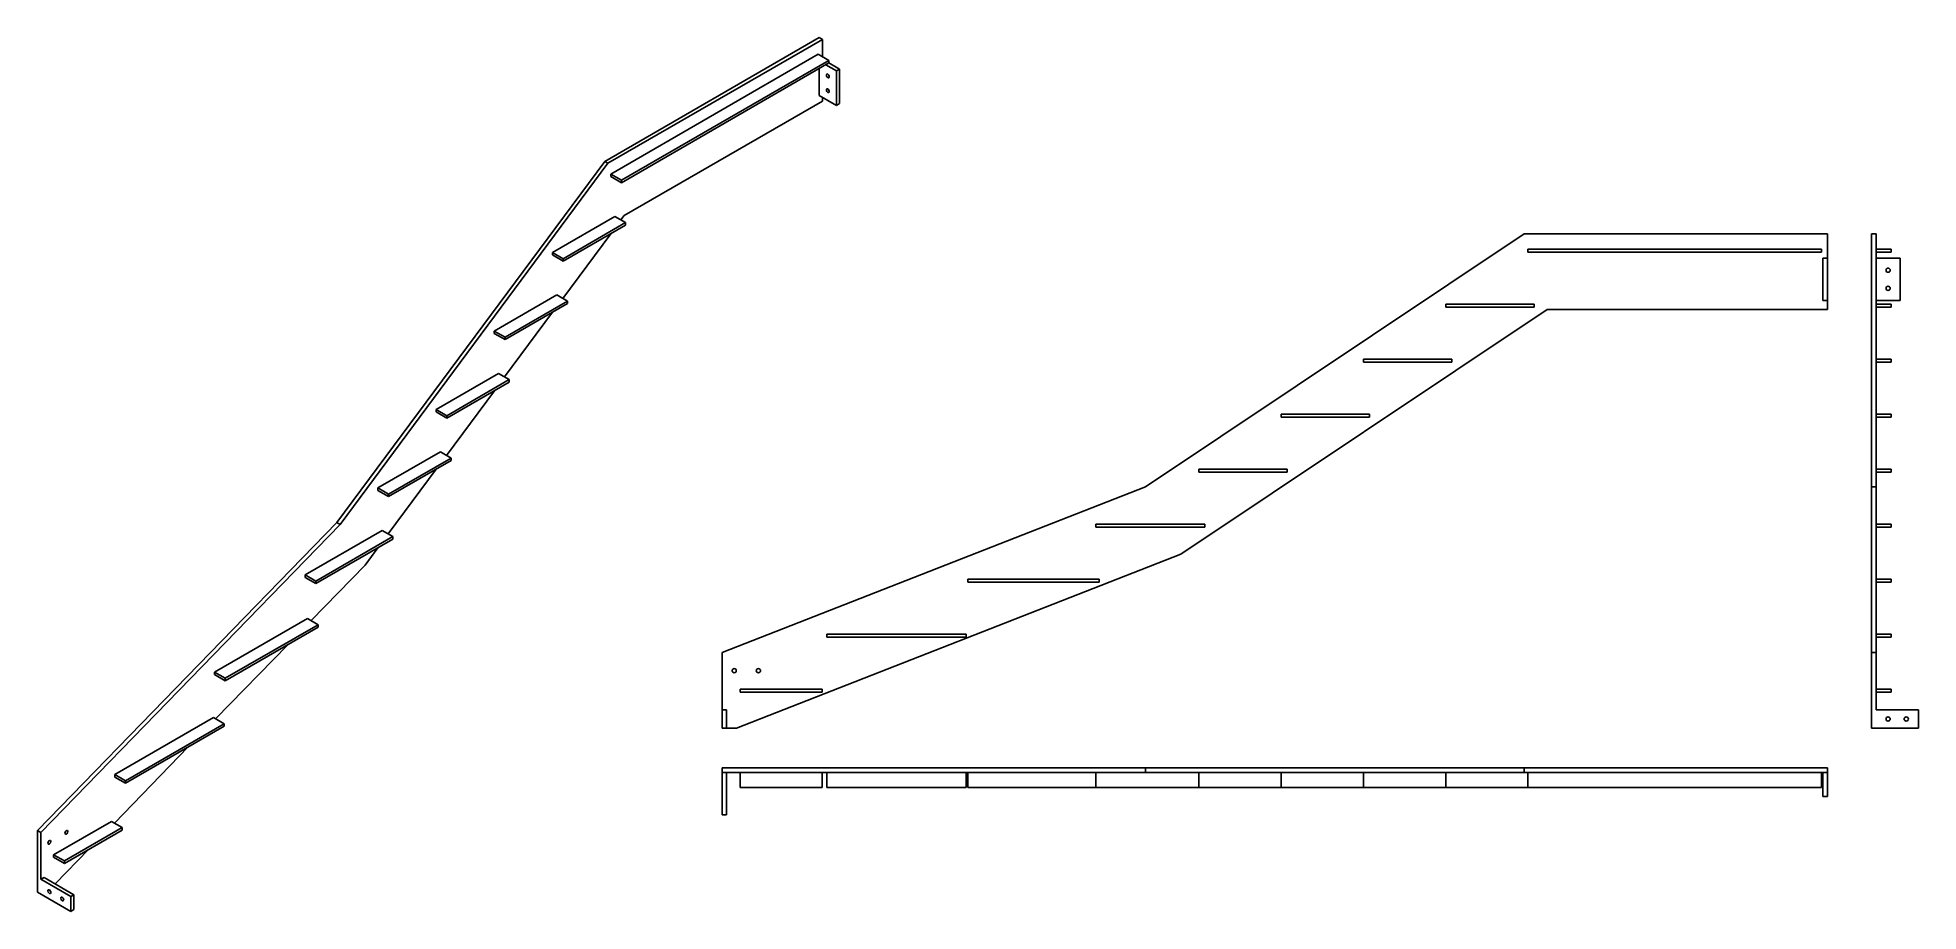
# Model space of a CAD drawing. Header units: millimetres. Extents: x -3973 to 2244, y -1100 to 1790.
import ezdxf

# ---------------------------------------------------------------- set-up
doc = ezdxf.new("R2010")
doc.units = ezdxf.units.MM
for name, color, linetype in [('ProjItem193', 7, 'CONTINUOUS'), ('ProjItem194', 7, 'CONTINUOUS'), ('ProjItem195', 7, 'CONTINUOUS'), ('ProjItem196', 7, 'CONTINUOUS')]:
    doc.layers.add(name, color=color, linetype=linetype)

msp = doc.modelspace()

# ---------------------------------------------------------------- linework, layer by layer
at = {"layer": 'ProjItem193'}
for p, q in [((940.675, 1140.61), (-310.685, 303.916)), ((1943.79, 1140.61), (940.675, 1140.61)), ((1943.79, 1060.61), (1943.79, 1140.61)), ((953.71, 1080.61), (953.71, 1090.61)), ((953.71, 1090.61), (1923.79, 1090.61)), ((1923.79, 1080.61), (953.71, 1080.61)), ((1923.79, 1090.61), (1923.79, 1080.61)), ((1943.79, 1060.61), (1928.79, 1060.61)), ((1928.79, 920.61), (1928.79, 1060.61)), ((1943.79, 920.61), (1943.79, 1060.61)), ((-194.304, 80.9966), (1016.55, 890.61)), ((681.71, 898.743), (681.71, 908.743)), ((681.71, 908.743), (973.71, 908.743)), ((973.71, 898.743), (681.71, 898.743)), ((973.71, 908.743), (973.71, 898.743)), ((1016.55, 890.61), (1943.79, 890.61)), ((1943.79, 920.61), (1928.79, 920.61)), ((1943.79, 890.61), (1943.79, 920.61)), ((409.71, 716.877), (409.71, 726.877)), ((409.71, 726.877), (701.71, 726.877)), ((701.71, 716.877), (409.71, 716.877)), ((701.71, 726.877), (701.71, 716.877)), ((137.71, 535.01), (137.71, 545.01)), ((137.71, 545.01), (429.71, 545.01)), ((429.71, 535.01), (137.71, 535.01)), ((429.71, 545.01), (429.71, 535.01)), ((-134.29, 353.143), (-134.29, 363.143)), ((-134.29, 363.143), (157.71, 363.143)), ((157.71, 353.143), (-134.29, 353.143)), ((157.71, 363.143), (157.71, 353.143)), ((-310.685, 303.916), (-1710.21, -243.659)), ((-474.455, 171.276), (-474.455, 181.276)), ((-474.455, 181.276), (-114.29, 181.276)), ((-114.29, 171.276), (-474.455, 171.276)), ((-114.29, 181.276), (-114.29, 171.276)), ((-1663.05, -493.659), (-194.304, 80.9966)), ((-898.238, -10.5903), (-898.238, -0.5903)), ((-898.238, -0.5903), (-463.912, -0.5903)), ((-463.912, -10.5903), (-898.238, -10.5903)), ((-463.912, -0.5903), (-463.912, -10.5903)), ((-1364.11, -192.457), (-1364.11, -182.457)), ((-1364.11, -182.457), (-903.243, -182.457)), ((-903.243, -182.457), (-903.243, -192.457)), ((-1710.21, -243.659), (-1710.21, -433.659)), ((-903.243, -192.457), (-1364.11, -192.457)), ((-1379.73, -364.324), (-1650.21, -364.324)), ((-1650.21, -364.324), (-1650.21, -374.324)), ((-1379.73, -374.324), (-1379.73, -364.324)), ((-1710.21, -493.659), (-1710.21, -433.659)), ((-1710.21, -433.659), (-1695.21, -433.659)), ((-1695.21, -493.659), (-1695.21, -433.659)), ((-1650.21, -374.324), (-1379.73, -374.324)), ((-1710.21, -493.659), (-1695.21, -493.659)), ((-1695.21, -493.659), (-1663.05, -493.659))]:
    msp.add_line(p, q, dxfattribs=at)
for centre in [(-1670.21, -303.659), (-1590.21, -303.659)]:
    msp.add_circle(centre, 7, dxfattribs=at)
at = {"layer": 'ProjItem194'}
for p, q in [((-1389, 1789.67), (-2098.3, 1380.15)), ((-1378.39, 1783.55), (-2087.7, 1374.03)), ((-1378.39, 1783.55), (-1389, 1789.67)), ((-1378.39, 1726.39), (-1378.39, 1783.55)), ((-2078.48, 1338.53), (-1392.53, 1734.56)), ((-2043.12, 1318.11), (-1357.18, 1714.15)), ((-1357.18, 1705.98), (-2043.12, 1309.95)), ((-1392.53, 1734.56), (-1357.18, 1714.15)), ((-1389, 1687.61), (-1389, 1597.79)), ((-1332.43, 1679.44), (-1367.78, 1699.86)), ((-1357.18, 1714.15), (-1357.18, 1705.98)), ((-1321.82, 1685.57), (-1357.18, 1705.98)), ((-1321.82, 1685.57), (-1332.43, 1679.44)), ((-1332.43, 1565.13), (-1332.43, 1679.44)), ((-1321.82, 1571.26), (-1321.82, 1685.57)), ((-2034.04, 1200.88), (-1378.39, 1579.42)), ((-1389, 1597.79), (-1332.43, 1565.13)), ((-1378.39, 1579.42), (-1378.39, 1591.67)), ((-1321.82, 1571.26), (-1332.43, 1565.13)), ((-2098.3, 1380.15), (-2983.15, 186.129)), ((-2087.7, 1374.03), (-2972.54, 180.006)), ((-2087.7, 1374.03), (-2098.3, 1380.15)), ((-2078.48, 1330.36), (-2078.48, 1338.53)), ((-2078.48, 1338.53), (-2043.12, 1318.11)), ((-2078.48, 1330.36), (-2043.12, 1309.95)), ((-2043.12, 1309.95), (-2043.12, 1318.11)), ((-2270.81, 1078.99), (-2064.34, 1198.2)), ((-2064.34, 1198.2), (-2028.98, 1177.79)), ((-2044.51, 1186.75), (-2034.04, 1200.88)), ((-2236.85, 927.215), (-2078.32, 1141.14)), ((-2235.46, 1058.58), (-2028.98, 1177.79)), ((-2028.98, 1169.62), (-2235.46, 1050.41)), ((-2028.98, 1177.79), (-2028.98, 1169.62)), ((-2270.81, 1070.82), (-2270.81, 1078.99)), ((-2270.81, 1078.99), (-2235.46, 1058.58)), ((-2270.81, 1070.82), (-2235.46, 1050.41)), ((-2235.46, 1050.41), (-2235.46, 1058.58)), ((-2463.15, 819.452), (-2256.67, 938.66)), ((-2256.67, 938.66), (-2221.32, 918.248)), ((-2429.18, 667.678), (-2270.65, 881.599)), ((-2427.79, 799.04), (-2221.32, 918.248)), ((-2221.32, 910.083), (-2427.79, 790.875)), ((-2221.32, 918.248), (-2221.32, 910.083)), ((-2463.15, 811.287), (-2463.15, 819.452)), ((-2463.15, 819.452), (-2427.79, 799.04)), ((-2463.15, 811.287), (-2427.79, 790.875)), ((-2427.79, 790.875), (-2427.79, 799.04)), ((-2655.48, 559.915), (-2449, 679.123)), ((-2621.51, 408.141), (-2462.98, 622.062)), ((-2620.12, 539.502), (-2413.65, 658.711)), ((-2413.65, 650.546), (-2620.12, 531.338)), ((-2449, 679.123), (-2413.65, 658.711)), ((-2413.65, 658.711), (-2413.65, 650.546)), ((-2655.48, 551.75), (-2655.48, 559.915)), ((-2655.48, 559.915), (-2620.12, 539.502)), ((-2655.48, 551.75), (-2620.12, 531.338)), ((-2620.12, 531.338), (-2620.12, 539.502)), ((-2847.81, 300.378), (-2641.34, 419.586)), ((-2812.46, 279.965), (-2605.98, 399.174)), ((-2605.98, 391.009), (-2812.46, 271.8)), ((-2641.34, 419.586), (-2605.98, 399.174)), ((-2605.98, 399.174), (-2605.98, 391.009)), ((-2813.85, 148.604), (-2655.32, 362.525)), ((-2847.81, 292.213), (-2847.81, 300.378)), ((-2847.81, 300.378), (-2812.46, 279.965)), ((-2847.81, 292.213), (-2812.46, 271.8)), ((-2812.46, 271.8), (-2812.46, 279.965)), ((-2983.15, 186.129), (-3972.77, -832.319)), ((-2972.54, 180.006), (-3962.16, -838.443)), ((-3088.35, 13.0123), (-2833.67, 160.049)), ((-3052.99, -7.4001), (-2798.31, 139.637)), ((-2798.31, 131.472), (-3052.99, -15.5651)), ((-2972.54, 180.006), (-2983.15, 186.129)), ((-2833.67, 160.049), (-2798.31, 139.637)), ((-2798.31, 139.637), (-2798.31, 131.472)), ((-2890.25, 45.5053), (-2847.65, 102.988)), ((-3088.35, 4.8473), (-3088.35, 13.0123)), ((-3088.35, 13.0123), (-3052.99, -7.4001)), ((-3088.35, 4.8473), (-3052.99, -15.5651)), ((-3068.74, -138.19), (-2890.25, 45.5053)), ((-3052.99, -15.5651), (-3052.99, -7.4001)), ((-3388.01, -308.49), (-3080.89, -131.177)), ((-3352.65, -328.902), (-3045.53, -151.589)), ((-3045.53, -159.754), (-3352.65, -337.067)), ((-3080.89, -131.177), (-3045.53, -151.589)), ((-3045.53, -151.589), (-3045.53, -159.754)), ((-3384.47, -463.112), (-3146.13, -217.836)), ((-3388.01, -316.655), (-3388.01, -308.49)), ((-3388.01, -308.49), (-3352.65, -328.902)), ((-3388.01, -316.655), (-3352.65, -337.067)), ((-3352.65, -337.067), (-3352.65, -328.902)), ((-3717.43, -647.174), (-3391.54, -459.027)), ((-3682.07, -667.587), (-3356.19, -479.439)), ((-3356.19, -487.604), (-3682.07, -675.752)), ((-3391.54, -459.027), (-3356.19, -479.439)), ((-3356.19, -479.439), (-3356.19, -487.604)), ((-3719.08, -807.471), (-3474.82, -556.094)), ((-3717.43, -655.339), (-3717.43, -647.174)), ((-3717.43, -647.174), (-3682.07, -667.587)), ((-3717.43, -655.339), (-3682.07, -675.752)), ((-3682.07, -675.752), (-3682.07, -667.587)), ((-3728.47, -802.046), (-3919.73, -912.47)), ((-3728.47, -802.046), (-3693.12, -822.459)), ((-3962.16, -838.443), (-3972.77, -832.319)), ((-3972.77, -832.319), (-3972.77, -1036.44)), ((-3962.16, -838.443), (-3962.16, -993.577)), ((-3693.12, -822.459), (-3884.38, -932.882)), ((-3884.38, -941.047), (-3693.12, -830.624)), ((-3693.12, -830.624), (-3693.12, -822.459)), ((-3919.73, -912.47), (-3919.73, -920.635)), ((-3919.73, -912.47), (-3884.38, -932.882)), ((-3919.73, -920.635), (-3884.38, -941.047)), ((-3914.66, -1008.75), (-3803.5, -894.352)), ((-3962.16, -993.577), (-3951.55, -987.453)), ((-3863.16, -1050.73), (-3962.16, -993.577)), ((-3852.56, -1044.61), (-3951.55, -987.453)), ((-3884.38, -932.882), (-3884.38, -941.047)), ((-3863.16, -1099.72), (-3972.77, -1036.44)), ((-3863.16, -1050.73), (-3852.56, -1044.61)), ((-3863.16, -1099.72), (-3863.16, -1050.73)), ((-3852.56, -1093.6), (-3852.56, -1044.61)), ((-3863.16, -1099.72), (-3852.56, -1093.6))]:
    msp.add_line(p, q, dxfattribs=at)
for centre, major_axis, start_param, end_param in [((-1360.71, 1663.11), (3.5, -6.0622), -3.14159, -0.785398), ((-1360.71, 1614.12), (3.5, -6.0622), -3.14159, -0.785398), ((-1360.71, 1663.11), (3.5, -6.0622), 0, -3.14159), ((-1360.71, 1614.12), (3.5, -6.0622), 0, -3.14159), ((-1360.71, 1663.11), (3.5, -6.0622), -0.785398, 0), ((-1360.71, 1614.12), (3.5, -6.0622), -0.785398, 0), ((-3933.87, -871.103), (3.5, 6.0622), 0, -3.92699), ((-3933.87, -871.103), (3.5, 6.0622), -3.14159, 0), ((-3877.31, -838.443), (3.5, 6.0622), 0, -3.92699), ((-3877.31, -838.443), (3.5, 6.0622), -3.92699, -3.14159), ((-3877.31, -838.443), (3.5, 6.0622), -3.14159, 0), ((-3933.87, -871.103), (3.5, 6.0622), -3.92699, -3.14159), ((-3933.87, -1034.4), (-3.5, 6.0622), 0, 3.14159), ((-3933.87, -1034.4), (-3.5, 6.0622), 5.49779, 0), ((-3933.87, -1034.4), (-3.5, 6.0622), 3.14159, 5.49779), ((-3891.45, -1058.9), (-3.5, 6.0622), 0, 3.14159), ((-3891.45, -1058.9), (-3.5, 6.0622), 5.49779, 0), ((-3891.45, -1058.9), (-3.5, 6.0622), 3.14159, 5.49779)]:
    msp.add_ellipse(centre, major_axis=major_axis, ratio=0.57735, start_param=start_param, end_param=end_param, dxfattribs=at)
at = {"layer": 'ProjItem195'}
for p, q in [((2104.17, 1140.61), (2089.17, 1140.61)), ((2089.17, 1140.61), (2089.17, 303.916)), ((2104.17, 1140.61), (2104.17, 303.916)), ((2104.17, 1090.61), (2154.17, 1090.61)), ((2104.17, 1080.61), (2154.17, 1080.61)), ((2184.17, 1060.61), (2104.17, 1060.61)), ((2154.17, 1080.61), (2154.17, 1090.61)), ((2184.17, 920.61), (2184.17, 1060.61)), ((2104.17, 920.61), (2184.17, 920.61)), ((2104.17, 908.743), (2154.17, 908.743)), ((2104.17, 898.743), (2154.17, 898.743)), ((2154.17, 898.743), (2154.17, 908.743)), ((2104.17, 726.877), (2154.17, 726.877)), ((2104.17, 716.877), (2154.17, 716.877)), ((2154.17, 716.877), (2154.17, 726.877)), ((2104.17, 545.01), (2154.17, 545.01)), ((2104.17, 535.01), (2154.17, 535.01)), ((2154.17, 535.01), (2154.17, 545.01)), ((2104.17, 363.143), (2154.17, 363.143)), ((2104.17, 353.143), (2154.17, 353.143)), ((2154.17, 353.143), (2154.17, 363.143)), ((2104.17, 303.916), (2089.17, 303.916)), ((2089.17, 303.916), (2089.17, -243.659)), ((2104.17, 303.916), (2104.17, -243.659)), ((2104.17, 181.276), (2154.17, 181.276)), ((2104.17, 171.276), (2154.17, 171.276)), ((2154.17, 171.276), (2154.17, 181.276)), ((2104.17, -0.5903), (2154.17, -0.5903)), ((2104.17, -10.5903), (2154.17, -10.5903)), ((2154.17, -10.5903), (2154.17, -0.5903)), ((2104.17, -182.457), (2154.17, -182.457)), ((2154.17, -192.457), (2154.17, -182.457)), ((2104.17, -243.659), (2089.17, -243.659)), ((2089.17, -243.659), (2089.17, -493.659)), ((2104.17, -192.457), (2154.17, -192.457)), ((2104.17, -243.659), (2104.17, -433.659)), ((2104.17, -364.324), (2154.17, -364.324)), ((2154.17, -364.324), (2154.17, -374.324)), ((2104.17, -374.324), (2154.17, -374.324)), ((2244.17, -433.659), (2104.17, -433.659)), ((2244.17, -493.659), (2244.17, -433.659)), ((2244.17, -493.659), (2089.17, -493.659))]:
    msp.add_line(p, q, dxfattribs=at)
for centre in [(2144.17, 1020.61), (2144.17, 960.61), (2144.17, -463.659), (2204.17, -463.659)]:
    msp.add_circle(centre, 7, dxfattribs=at)
at = {"layer": 'ProjItem196'}
for p, q in [((-1710.21, -639.945), (-1710.21, -624.945)), ((-310.685, -624.945), (-1710.21, -624.945)), ((-310.685, -639.945), (-1710.21, -639.945)), ((-1710.21, -779.945), (-1710.21, -639.945)), ((-1695.21, -779.945), (-1695.21, -639.945)), ((-1650.21, -639.945), (-1650.21, -689.945)), ((-1379.73, -639.945), (-1379.73, -689.945)), ((-1364.11, -639.945), (-1364.11, -689.945)), ((-903.243, -639.945), (-903.243, -689.945)), ((-898.238, -639.945), (-898.238, -689.945)), ((-474.455, -639.945), (-474.455, -689.945)), ((-310.685, -639.945), (-310.685, -624.945)), ((940.675, -624.945), (-310.685, -624.945)), ((940.675, -639.945), (-310.685, -639.945)), ((-134.29, -639.945), (-134.29, -689.945)), ((137.71, -639.945), (137.71, -689.945)), ((409.71, -639.945), (409.71, -689.945)), ((681.71, -639.945), (681.71, -689.945)), ((940.675, -639.945), (940.675, -624.945)), ((1943.79, -624.945), (940.675, -624.945)), ((1943.79, -639.945), (940.675, -639.945)), ((953.71, -639.945), (953.71, -689.945)), ((1923.79, -639.945), (1923.79, -689.945)), ((1928.79, -719.945), (1928.79, -639.945)), ((1943.79, -639.945), (1943.79, -624.945)), ((1943.79, -719.945), (1943.79, -639.945)), ((-1379.73, -689.945), (-1650.21, -689.945)), ((-1364.11, -689.945), (-903.243, -689.945)), ((-898.238, -689.945), (-474.455, -689.945)), ((-474.455, -689.945), (-134.29, -689.945)), ((-134.29, -689.945), (137.71, -689.945)), ((137.71, -689.945), (409.71, -689.945)), ((409.71, -689.945), (681.71, -689.945)), ((681.71, -689.945), (953.71, -689.945)), ((953.71, -689.945), (1923.79, -689.945)), ((1943.79, -719.945), (1928.79, -719.945)), ((-1710.21, -779.945), (-1695.21, -779.945))]:
    msp.add_line(p, q, dxfattribs=at)

doc.saveas('drawing.dxf')
